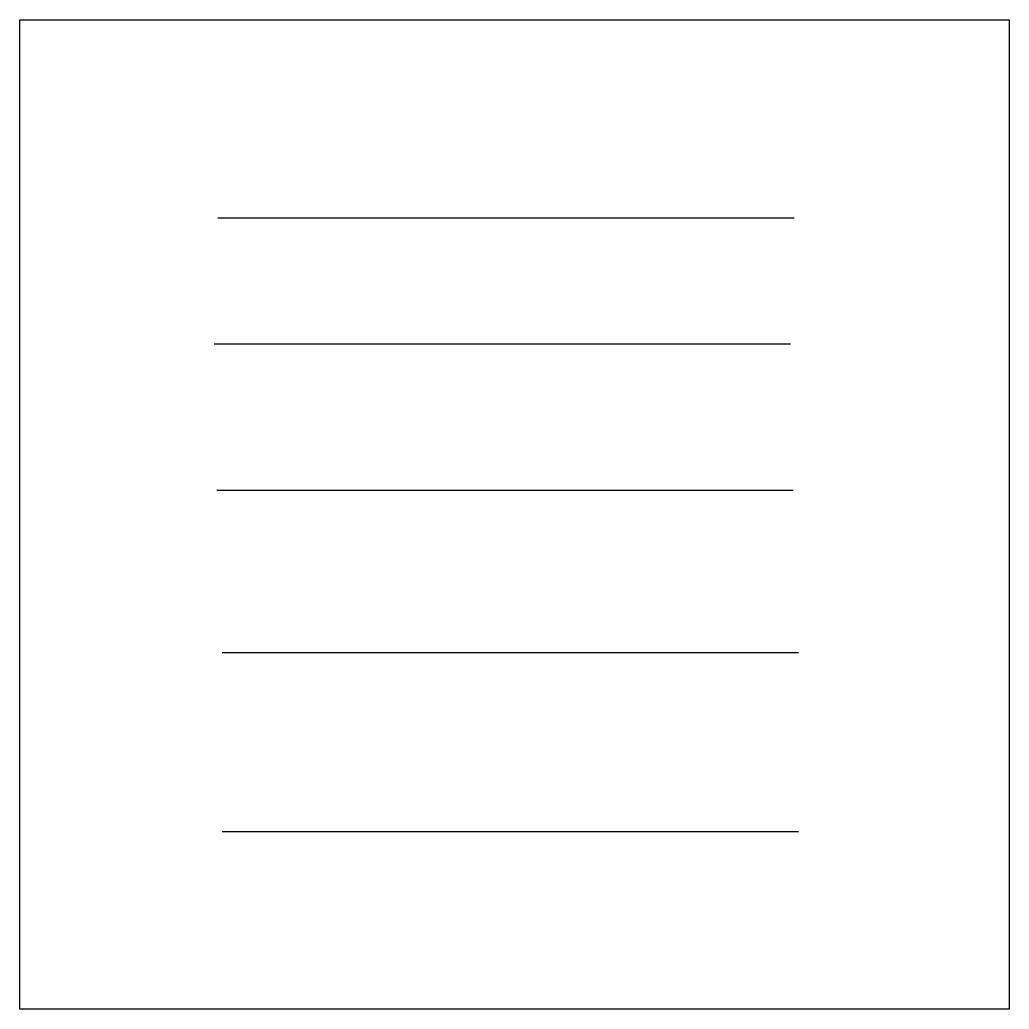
# Model space of a CAD drawing. Header units: millimetres. Extents: x -10 to 0, y 0 to 10.
import ezdxf

# ---------------------------------------------------------------- set-up
doc = ezdxf.new("R2010")
doc.units = ezdxf.units.MM

msp = doc.modelspace()

# ---------------------------------------------------------------- linework, layer by layer
msp.add_lwpolyline([(-10, 10), (0, 10), (0, 0), (-10, 0)], close=True)
for points in [[(-8, 8), (-6.119, 8), (-4.311, 8), (-2.174, 8)], [(-8.037, 6.725), (-6.156, 6.725), (-4.348, 6.725), (-2.211, 6.725)], [(-8.009, 5.246), (-6.129, 5.246), (-4.321, 5.246), (-2.184, 5.246)], [(-7.955, 3.604), (-6.074, 3.604), (-4.266, 3.604), (-2.129, 3.604)], [(-7.955, 1.797), (-6.074, 1.797), (-4.266, 1.797), (-2.129, 1.797)]]:
    msp.add_lwpolyline(points)

doc.saveas('drawing.dxf')
